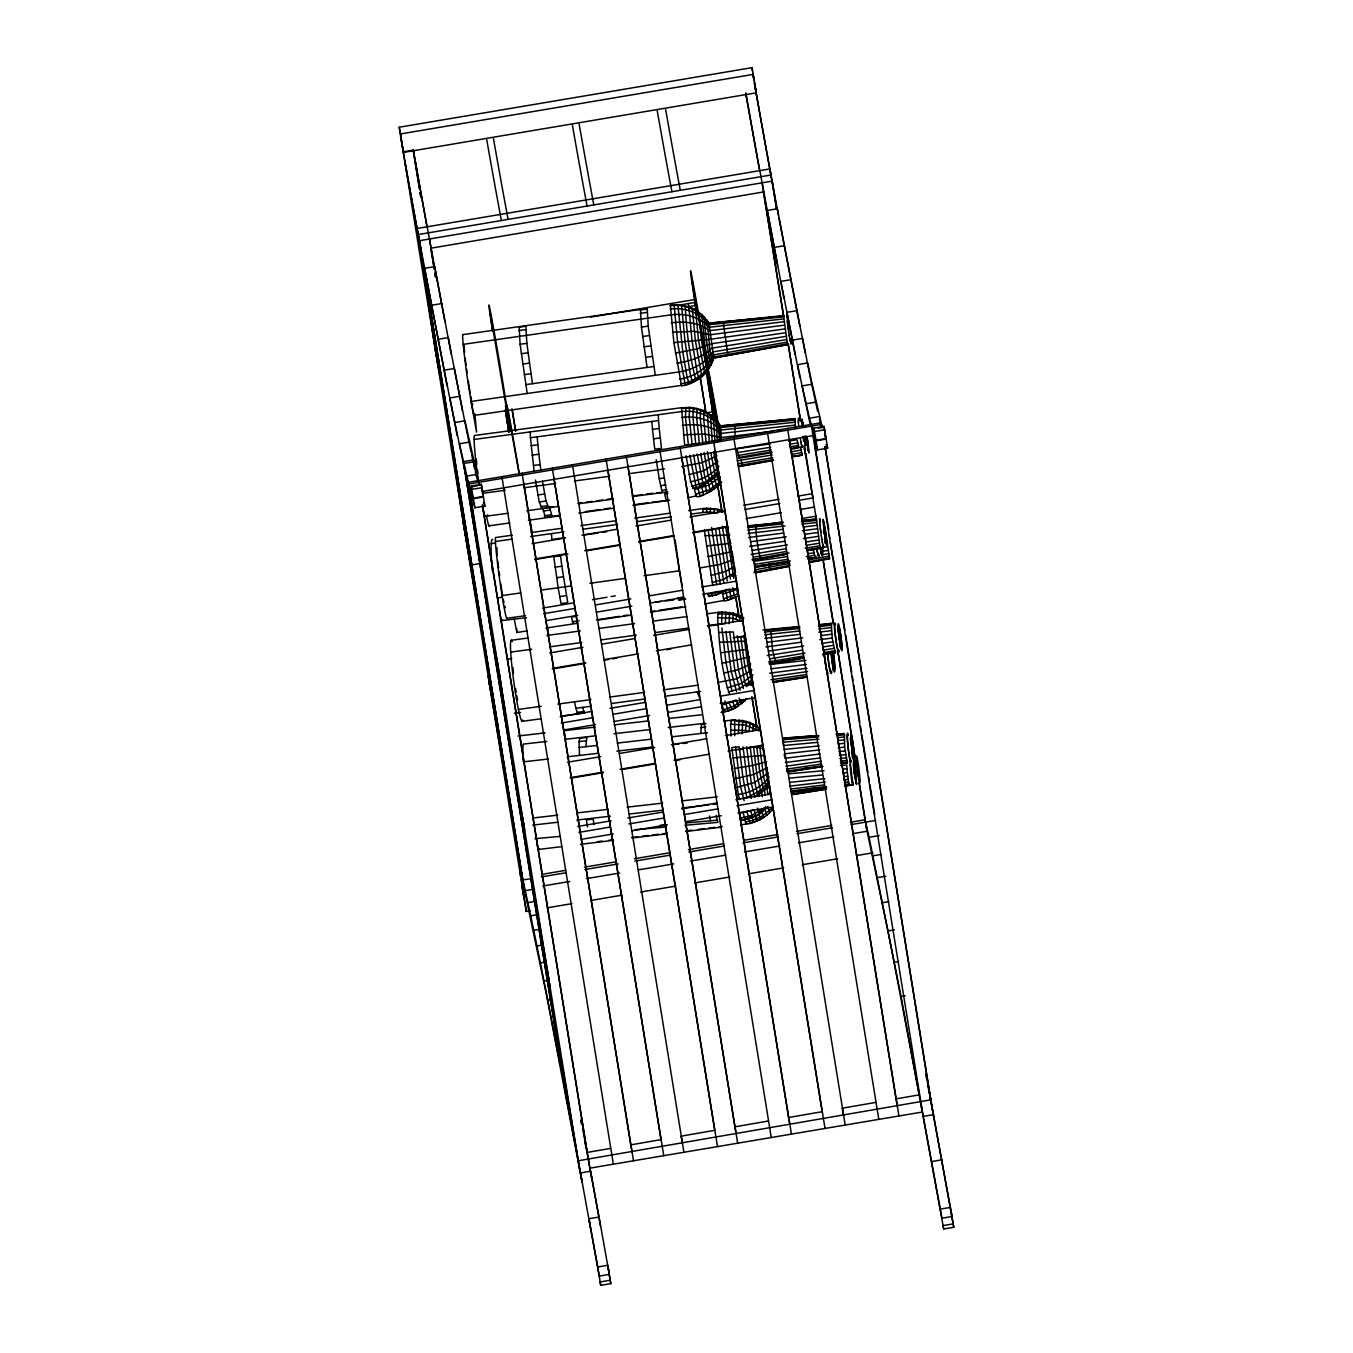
<?xml version="1.0" encoding="UTF-8"?>
<svg xmlns="http://www.w3.org/2000/svg" width="1353" height="1353" viewBox="0 0 1353 1353"><rect width="100%" height="100%" fill="white"/><g stroke="black" fill="none" stroke-linecap="round" stroke-linejoin="round"><path stroke-width="1.5" d="M691.18 514.106L702.748 512.499L703.154 508.542L706.892 508.204L718.054 509.337L725.107 511.823L713.995 509.202L702.748 509.168M702.748 512.499L706.486 512.144L706.892 508.204M718.781 511.316L718.054 509.337L717.682 513.007L710.257 512.111L710.646 508.221M713.995 512.398L714.384 508.593M807.842 550.485L820.222 548.269L816.519 519.772L812.358 520.212M819.63 521.023L820.036 520.415M820.222 548.269L820.375 546.832M823.74 546.358L823.588 547.796L822.81 544.346M826.615 542.857L826.514 543.974L825.99 542.046M855.299 767.083L853.658 755.667L853.811 765.477M853.591 760.606L853.844 757.883L854.978 764.276M696.998 408.488L689.59 407.338L681.591 408.251L684.652 445.188L699.349 443.446L696.643 417.62L696.998 408.488C706.909 411.075 716.008 417.637 720.878 426.719L724.92 426.33M795.513 428.546L795.057 418.686L720.489 425.806L721.42 440.571M798.355 420.732L798.879 420.106M802.464 446.067L802.228 447.522L801.382 444.072M717.614 617.695L718.426 612.3L722.147 611.979L733.292 613.163L743.643 617.475L743 621.754L732.548 618.186L717.614 617.695C719.441 643.013 720.98 669.346 729.284 693.362M736.15 619.082L736.878 614.279L737.757 615.53M739.651 620.266L740.328 615.716M822.928 654.886L835.275 652.738L832.196 638.024L831.351 623.378L818.853 624.579M835.275 652.738L835.579 650.776M815.064 788.156L792.283 791.674L793.179 794.532L793.551 792.858M579.541 755.414L579.067 741.613L580.065 737.605M585.883 746.687L586.83 736.827M700.702 733.512L701.649 723.652M730.603 724.21L731.584 720.202L742.78 720.54L749.985 722.536L759.743 727.999L759.016 730.924L745.503 725.09L730.603 724.21L730.958 736.032M755.887 729.03L756.665 725.868L757.443 727.542M766.948 784.351L766.711 786.82L763.684 790.067L759.76 772.073L756.834 747.482L750.171 746.873L754.737 782.457L757.883 794.837L754.686 796.782L751.389 783.861L746.636 746.755M765.324 809.162L755.667 816.13L753.976 809.669L739.499 813.322L741.326 820.256C749.917 818.785 763.007 815.758 765.578 806.523M816.874 742.425L783.488 745.52L783.302 739.736L783.725 738.061L817.077 735.525M841.194 763.769L847.401 762.821L844.644 747.11L844.543 734.222M809.398 558.772L815.588 557.808L816.113 556.32M527.23 630.887L516.846 632.477L516.694 628.587M573.029 623.378L571.44 617.019L576.496 616.258M724.143 600.411L704.744 603.928M729.25 588.91L731.296 599.159L734.899 597.18L727.694 600.258L724.024 601.003L721.944 590.551M788.461 566.518L755.955 572.742L755.887 571.067M825.245 529.446L829.626 558.654L809.043 562.594M829.626 558.654L811.157 561.969M754.027 572.742L755.312 569.748L754.788 566.704M722.147 611.979L721.572 623.75L707.382 625.526M725.901 612.013L725.326 623.632L721.572 623.75M733.292 613.163L732.683 622.177M750.052 683.113L746.568 686.563L744.556 681.692L737.284 635.775M775.81 662.581L772.614 650.522L770.736 629.754L777.637 629.162M712.727 359.509C709.513 373.529 695.594 383.931 681.574 385.926L673.879 342.613L670.378 305.169C682.588 303.376 696.812 307.977 704.186 317.498C705.319 333.413 707.399 349.412 711.018 364.955L713.927 356.279M752.758 682.47L751.219 685.43L750.425 681.827M527.213 393.503L520.11 344.288L519.129 326.631M532.456 383.711L526.858 343.324L525.877 325.684M647.072 367.441L641.457 327.054L640.476 309.414M655.309 375.322L648.205 326.107L647.224 308.45L463.047 334.597A40.894 1.674 81.9 0 0 467.292 377.335A40.894 1.674 81.9 0 0 474.599 414.745M545.377 517.303L542.553 507.527M552.125 516.356L549.301 506.58M674.115 304.814L677.599 342.106L685.261 385.233L699.163 378.485L697.252 372.904L691.992 340.398L688.863 306.996M677.87 304.831L682.791 351.983L687.104 377.419L689.218 383.575M681.591 305.203L684.956 341.176L690.622 376.168L692.685 382.189M685.278 305.913C686.242 330.166 689.996 358.883 696.017 380.481M692.33 308.399L695.29 340.077L701.801 376.709L709.395 367.796L705.048 346.436L701.717 314.522L702.19 315.942M695.645 310.141L698.419 339.806L704.795 373.631M704.828 318.395L704.389 317.143C710.511 329.929 707.467 347.45 712.574 361.539L713.792 357.987L708.955 323.063L783.776 316.145M681.929 385.317L474.243 415.354M711.018 364.955L711.204 362.621M727.931 355.196L723.094 321.608L723.398 322.504M787.564 344.626L713.792 357.987L787.564 344.626L783.505 315.367M696.609 495.841L688.542 497.549M790.896 342.783L790.186 340.685M708.093 481.922L710.376 491.579C735.389 472.045 703.12 499.612 696.271 496.45L694.461 489.583L708.701 485.186L720.354 476.763M713.86 489.008L711.34 480.281M716.786 486.708L714.232 477.457M791.945 457.01L802.261 455.149L802.363 453.712M815.91 516.085L816.569 520.245L805.221 452.798M721.284 510.96L722.333 512.313M760.589 558.704C758.052 550.434 755.397 532.101 756.141 525.996M756.834 747.482L759.896 747.955L763.633 777.146L766.221 787.294L768.927 783.861L763.684 790.067M769.147 777.028C762.01 786.972 750.289 793.01 738.264 794.414L731.804 747.499L739.279 746.89L742.898 777.383L746.822 797.627L739.482 799.149L738.264 794.414M762.399 744.353L767.827 782.88L760.082 790.795L746.822 797.627M541.843 508.153L539.272 501.946L535.433 480.078M548.591 507.24L546.003 501.033L542.485 481.178M685.853 407.287L685.464 417.079L688.373 444.714M689.59 407.338L689.218 416.978L692.093 444.258M686.106 455.758L690.554 481.634L693.125 487.841M696.812 487.165L692.601 488.484M697.15 453.982L703.408 485.406L716.041 476.324L703.408 485.406L696.288 487.807L689.81 455.217M707.247 483.122L704.845 477.338L700.702 453.272M710.393 481.144L708.093 475.596L704.118 452.528M713.335 478.861L711.154 473.618L707.399 451.733M770.111 443.835L736.945 448.841L739.262 458.075M721.673 481.803L719.221 484.645L716.735 473.618M718.494 473.533L715.636 476.831L710.782 452.9M740.615 824.806L750.103 823.47L760.606 819.512L758.61 813.136L767.878 807.318L769.569 812.73L772.529 809.466L771.396 808.401L762.957 815.656L752.792 820.408L745.469 821.981L744.674 818.836M718.95 466.413C711.881 474.903 701.412 480.146 690.554 481.634M746.755 698.503L741.444 703.797L739.178 698.08M713.64 451.902L717.462 472.468L705.928 481.753L691.721 486.37M747.025 823.453L746.399 824.095L745.469 821.981M761.181 818.903L764.344 816.958L753.722 822.489L751.625 815.758M757.815 820.544L757.223 821.17L755.177 814.591M767.32 814.726L763.802 817.533L761.891 811.428M769.569 812.73L766.796 815.284L764.986 809.483M844.83 786.228L853.32 784.655L845.067 785.992M767.895 806.489L764.851 809.652L764.191 807.944L751.456 815.588L740.497 818.091M741.326 820.256L756.226 815.555M745.638 819.14L745.046 819.749L743.22 812.832M749.274 818.277L746.907 812.071M752.826 817.077L750.492 811.005M759.473 813.711L757.308 808.079M762.5 811.58L761.299 810.278M845.118 785.061L849.481 784.3L845.337 784.841M852.745 782.846L850.056 761.874M768.335 772.867L754.737 782.457L736.911 787.395M735.322 719.965L730.924 720.845M739.076 720.067L738.349 733.664M742.78 720.54L742.07 733.833M746.433 721.352L745.554 730.535L749.139 731.33L749.985 722.536L750.847 724.413M754.686 796.782L761.468 792.046L758.492 794.245M847.401 762.821L841.431 763.532M753.063 674.859L741.292 683.502L727.018 687.899M768.978 783.302L770.094 792.537L767.827 794.685L766.525 783.742M732.734 701.7L735.22 707.991L744.962 700.736L744.218 701.277L743.237 699.636L734.087 706.063L723.5 709.818L722.045 705.15L736.049 700.008L738.434 706.046L728.337 710.934L721.031 712.49M764.225 789.56L760.91 792.587L756.699 773.375L753.587 747.127M743.879 635.42L747.989 665.575L751.473 680.576L739.127 688.931L728.303 691.958M718.629 482.936L709.699 489.6L695.527 494.319M718.02 461.745L703.543 470.827L689.151 474.615M735.626 572.133L723.128 579.608L712.27 582.466L704.372 530.004M751.964 670.124L736.455 678.834L717.817 682.487M682.825 597.248L677.768 597.84L678.986 599.92L684.956 598.635M708.871 596.436L716.177 594.863L727.085 589.35L719.695 593.561L718.528 591.565L707.653 594.356L708.871 596.436L709.784 595.743M713.471 595.134L712.557 595.827L711.357 593.764M720.574 592.885L716.177 594.863L714.993 592.817M787.125 556.641L753.976 561.343L755.752 567.127L789.12 561.715M723.077 591.921L723.923 591.278M736.1 707.348L731.855 709.632L729.284 703.12M828.087 673.693L826.209 668.974M767.489 767.625L753.469 774.559L735.491 778.55M769.417 787.277L761.621 791.505L762.297 796.782M717.005 455.876L702.122 462.608L681.844 466.565M750.78 663.985L738.4 669.667L723.906 673.033M710.714 491.004L707.044 493.304L704.676 483.325M722.553 594.068L736.725 589.536L737.588 593.967L723.483 598.838M707.873 556.59L732.142 551.618L733.377 559.567L720.388 564.387L699.772 567.972M703.898 484.797L699.907 486.776L699.044 484.695L693.514 454.625M732.751 708.955L728.337 710.934L724.937 700.854M749.596 656.831L722.299 663.258M766.677 761.671L752.217 765.595L734.104 768.487M731.432 598.601L727.694 600.258L725.631 589.857M754.331 821.863L750.103 823.47L748.378 818.227M756.006 572.488L788.511 566.298M680.847 383.795C695.527 381.817 708.921 371.314 713.471 357.074L787.311 343.848M789.932 563.355L755.312 569.748L755.718 571.812L790.304 565.266M808.84 561.766L829.44 557.859M808.485 559.939L829.101 556.134M679.781 379.06C693.801 377.081 707.551 368.473 713.014 355.01L786.922 342.14M738.62 466.447L773.527 460.138M794.143 456.418L802.38 454.929M738.484 466.7L773.392 460.375M738.163 465.804L773.104 459.546M791.674 456.215L802.261 455.149M752.606 560.125L787.395 553.918M807.995 550.248L820.375 548.05M752.437 560.396L787.226 554.172M752.099 559.482L788.985 552.971M807.555 549.69L819.935 547.491M760.792 565.639L764.783 564.928M772.918 563.491L768.792 564.218L769.925 570.07L769.857 568.446M822.472 554.696L828.662 553.597M739.042 458.346L772.039 452.629M790.609 449.399L799.048 447.742L797.052 439.759L788.765 441.01M737.723 463.791L772.698 457.703M791.285 454.456L801.602 452.663L801.991 454.371M769.147 663.596L804.003 657.575M822.556 654.362L834.919 652.231M771.819 663.274L800.502 658.302M823.148 654.378L835.511 652.247M769.553 664.188L804.392 658.116M610.626 1148.376L587.134 1152.435L482.277 504.72M523.594 482.767L630.769 1144.875L660.991 1139.632L553.834 477.66M627.758 465.178L734.865 1126.829L768.436 1121.011M681.523 456.096L788.579 1117.527L822.167 1111.692L715.111 450.431M875.881 1102.391L842.31 1108.208L843.545 1114.906M789.374 440.029L896.024 1098.89L919.533 1094.814M738.67 457.466L771.7 451.801M790.27 448.621L798.541 447.2M753.638 557.115L786.499 551.466M805.086 548.269L819.546 545.783M710.917 575.448L725.276 571.575L734.561 566.569L735.271 570.273M522.951 892.303L522.123 886.418L526.351 911.618L399.22 127.233L752.014 67.65L755.431 86.964L756.259 92.833L403.465 152.415L400.539 136.095M399.22 127.233L400.505 133.947L753.317 74.364M426.618 224.97L413.308 150.065L403.228 151.773L404.97 161.616A212.15 3.027 80.4 0 0 417.096 228.488L446.98 385.639M771.041 174.994L418.246 234.559L523.814 886.773M434.178 269.01L430.812 248.208L763.599 191.94M441.704 303.562L434.668 266.609L424.588 268.317L431.624 305.271L441.704 303.562L451.242 354.334M784.436 245.688L777.383 208.734L767.303 210.442L774.356 247.396L784.436 245.688L805.136 352.626M431.624 305.271L438.203 339.265L448.283 337.557L462.405 410.5M790.998 279.682L780.918 281.39L795.057 354.334M590.584 317.126L694.478 299.571L695.053 302.446L680.069 304.983M695.543 305.49L688.829 306.624L688.339 303.579M692.685 309.093L696.034 308.518L695.459 305.643M438.203 339.265L444.274 370.198L454.354 368.49L467.242 433.941M797.069 310.615L786.989 312.323L799.877 377.775M459.919 396.277L449.839 397.968L465.263 472.924L474.869 507.764L484.949 506.073L481.296 484.289L471.216 485.981L474.869 507.764M792.554 340.093L802.633 338.402L809.568 374.121M454.879 422.525L464.958 420.817L479.605 485.423M469.457 442.059L459.377 443.767L469.525 487.114L473.381 498.665L483.461 496.957L481.296 484.289M818.294 428.224L822.32 427.548L812.172 384.184L802.092 385.893L809.432 418.229L816.113 440.79L826.193 439.082L824.552 435.074M701.328 410.737L705.454 410.027L700.11 376.997M709.885 415.388L713.251 414.813M806.05 403.769L816.13 402.061M466.7 476.104L476.78 474.413M809.432 418.229L819.512 416.538M468.73 484.019L821.525 424.436M817.584 449.889L813.931 428.106L824.011 426.415L827.664 448.198L817.584 449.889L812.561 433.975M469.525 487.114L477.575 485.761M481.972 487.689L471.893 489.38L471.216 485.981M824.687 429.814L814.607 431.506L813.931 428.106M482.294 491.46L812.984 435.615M473.178 498.141L483.258 496.433M815.893 440.266L825.973 438.558L824.011 426.415M743.676 505.261L779.007 499.291M797.729 496.145L812.274 493.676L813.119 497.921L798.574 500.39M532.05 543.618L565.3 538.004M581.925 535.196L617.256 529.226M635.961 526.063L671.291 520.093M689.996 516.947L725.326 510.977M744.522 509.506L779.852 503.536M471.876 564.911L480.18 563.508M746.061 518.605L781.357 512.652M800.063 509.489L814.591 507.037M534.706 559.043L565.875 553.783M584.581 550.62L619.911 544.667M638.616 541.504L673.946 535.534M692.651 532.372L727.982 526.402M534.689 559.601L567.956 553.986M586.661 550.823L619.911 545.208M638.616 542.046L673.946 536.092M692.651 532.93L727.982 526.96M759.946 525.624L764.107 524.93M768.25 524.22L782.812 521.768M801.517 518.605L816.079 516.153M821.931 551.432L828.121 550.383M542.553 608.123L573.723 602.863M592.428 599.7L606.973 597.248M611.133 596.538L615.294 595.844M731.685 576.192L735.829 575.482M543.551 613.704L574.721 608.444M595.506 604.943L630.836 598.973M649.541 595.81L682.808 590.196M701.514 587.033L736.844 581.08M546.646 620.57L577.816 615.294M596.521 612.148L631.851 606.178M650.556 603.015L683.806 597.4M702.511 594.238L737.842 588.284M549.741 652.941L582.991 647.326M601.696 644.163L634.963 638.548M653.668 635.386L688.998 629.416M707.704 626.27L743.034 620.3M552.396 668.382L585.646 662.767M604.351 659.604L637.618 653.989M656.323 650.827L691.654 644.857M733.208 637.838L745.689 635.741M552.396 668.991L585.646 663.376M604.351 660.213L608.512 659.52M612.672 658.81L616.816 658.116M666.708 649.694L670.851 648.983M739.448 637.398L743.592 636.705M768.589 661.871L803.496 655.985M824.146 652.501L834.463 650.759M560.125 716.769L591.295 711.509M610 708.346L645.33 702.376M745.097 685.531L753.418 684.128M561.241 723.043L592.428 717.766M613.213 714.266L646.463 708.651M667.249 705.133L700.499 699.518M721.284 696.017L754.534 690.402M564.336 729.893L595.506 724.633M614.211 721.47L649.541 715.5M668.247 712.338L701.514 706.723M720.219 703.577L755.549 697.607M567.448 762.263L600.698 756.648M619.403 753.486L654.734 747.516M671.359 744.708L706.689 738.755M725.394 735.592L760.724 729.622M570.103 777.704L603.353 772.089M619.978 769.282L655.309 763.312M674.014 760.149L709.344 754.179M728.049 751.033L763.38 745.063M572.167 777.924L603.337 772.664M622.042 769.502L655.309 763.887M676.077 760.386L680.238 759.676M738.434 749.85L742.594 749.156M746.755 748.446L750.898 747.752M755.059 747.042L763.38 745.638M577.883 826.429L611.133 820.814M627.758 818.007L663.088 812.037M681.794 808.891L717.141 802.921M735.846 799.758L739.99 799.065M744.15 798.355L771.176 793.788M578.949 832.366L610.118 827.089M628.824 823.943L664.154 817.973M684.939 814.455L718.189 808.84M736.895 805.695L772.225 799.724M582.027 839.215L613.213 833.955M631.919 830.793L667.249 824.823M685.954 821.66L721.284 815.707M737.909 812.899L773.239 806.929M542.824 874.207L565.689 870.334M584.395 867.188L615.581 861.912M634.303 858.766L669.634 852.796M688.356 849.633L723.686 843.663M744.488 840.162L777.755 834.53M796.46 831.385L831.807 825.415M850.513 822.252L865.074 819.8L869.083 837.287L901.081 996.501L943.701 1228.998L953.78 1227.289L926.044 1073.893M520.212 869.725L522.884 880.008L530.951 878.655M541.285 876.913L566.231 872.702M584.936 869.539L618.203 863.924M634.845 861.117L670.175 855.147M688.897 851.984L724.227 846.014M742.949 842.851L778.296 836.881M797.002 833.719L832.349 827.765M851.054 824.603L875.695 820.442M542.756 886.012L569.782 881.463M586.424 878.638L619.674 873.023M638.396 869.861L673.726 863.907M690.368 861.1L725.715 855.13M744.421 851.967L779.768 845.997M798.473 842.834L833.82 836.864M852.525 833.702L867.087 831.249L889.09 936.428L919.347 1095.186M522.884 880.008L525.285 890.663L533.353 889.31M869.083 837.287L879.162 835.579M525.285 890.663L527.89 902.603L535.957 901.25M526.351 911.33L530.511 910.637M547.102 907.829L572.015 903.635M590.686 900.472L621.822 895.212M640.493 892.067L675.773 886.097M694.444 882.951L729.724 876.998M748.412 873.835L783.691 867.882M802.363 864.719L837.642 858.766M856.331 855.62L872.922 852.813M873.108 855.789L881.175 854.436M527.89 902.603L530.714 915.812L538.765 914.459M530.714 915.812L533.725 930.272L539.779 929.257M877.674 877.607L885.741 876.237M533.725 930.272L536.955 945.984L540.997 945.307M882.765 902.654L888.82 901.639M536.955 945.984L540.388 962.913L544.413 962.237M540.388 962.913L544.007 981.06L548.033 980.384M888.38 930.881L894.434 929.866M544.007 981.06L547.813 1000.391L551.855 999.715M894.485 962.203L898.527 961.509M901.081 996.501L905.106 995.825M930.864 1099.837L578.272 1160.756L541.488 943.667M482.7 506.377L589.823 1168.163L922.475 1111.997L941.959 1218.207L952.038 1216.499L927.549 1083.313M923.524 1116.326L933.604 1114.618M590.432 1227.814L588.961 1218.715L599.041 1217.007L609.307 1274.374L599.227 1276.082L578.272 1160.756M931.811 1161.5L941.891 1159.809M588.961 1218.715L597.755 1266.966L607.835 1265.258L610.812 1283.642L600.732 1285.35L600.055 1281.951L610.135 1280.259L610.812 1283.642M940.487 1209.092L950.567 1207.383M953.78 1227.289L953.104 1223.89L943.024 1225.598L943.701 1228.998M786.431 339.586L712.439 351.983C705.505 363.957 691.637 370.012 678.445 372.024L471.115 401.452L476.56 432.097L474.852 413.764M738.18 455.487L771.244 449.974M789.848 446.879L798.118 445.492M737.148 460.815L772.174 454.963M790.795 451.834L801.128 450.109L801.602 452.663M751.05 554.459L785.958 548.709M806.642 545.293L819.055 543.229M676.957 363.196C689.421 361.116 702.782 357.598 711.796 348.161L785.89 336.39M721.961 711.813L725.648 711.204L724.718 711.881L723.5 709.818M769.958 658.81L804.984 653.11M823.588 650.1L833.922 648.408M793.179 794.532L826.243 789.222M737.588 452.545L770.703 447.251M789.323 444.274L797.61 442.955M821.339 547.745L827.546 546.764M793.45 794.262L826.48 788.968M794.38 447.894L798.524 447.234M792.79 793.653L825.871 788.393M844.492 785.433L853.1 784.892M752.42 550.383L787.446 544.904M806.084 541.978L818.514 540.033M755.752 567.127L788.765 561.985M807.673 558.84L815.91 557.554M767.269 655.562L802.278 650.15M822.979 646.971L833.33 645.364M772.428 682.301L805.407 677.193M774.102 682.267L807.115 677.143M755.245 566.247L790.355 560.852M808.942 558.011L815.588 557.808M773.595 681.405L806.642 676.348M787.717 771.768L822.844 766.373M822.59 766.627L787.429 772.039L786.516 769.164L821.745 763.988M675.401 353.167L696.575 348.989L711.12 343.814L785.332 332.753M572.353 621.788L579.101 620.773M596.419 619.809L619.336 616.342M623.496 615.7L627.657 615.074M650.556 611.59L654.717 610.964M658.894 610.321L681.794 606.854M545.919 628.063L577.951 623.192M598.381 620.08L631.682 615.023M650.421 612.182L685.819 606.804M787.023 771.142L822.201 765.815M840.839 762.991L847.046 762.043M754.636 564.286L787.734 559.364M806.354 556.59L814.624 555.356L815.149 557.047M770.939 679.764L806.1 674.572M749.748 546.409L784.757 541.285M803.428 538.545L817.956 536.414M840.382 761.249L846.606 760.335M768.589 651.114L803.716 646.024M822.387 643.335L832.755 641.829M807.842 553.698L814.066 552.819L814.624 555.356M518.774 327.257L525.522 326.293M640.138 310.023L646.869 309.076M518.842 330.572L525.573 329.625M640.189 313.355L646.92 312.391M463.2 344.338L670.53 314.911C684.246 313.017 699.67 316.484 709.023 327.274L783.573 318.902M520.11 344.288L526.858 343.324M641.457 327.054L648.205 326.107M521.26 353.725L527.991 352.778M642.607 336.508L649.355 335.544M522.63 364.075L529.378 363.128M643.977 346.858L650.725 345.894M524.152 374.629L530.9 373.682M645.499 357.412L652.247 356.448M525.708 384.658L653.803 366.477M543.229 511.045L549.961 510.081M667.942 493.338L664.577 493.828L666.369 500.695L652.146 502.149M544.295 515.781L551.026 514.833M547.069 517.066L560.446 515.172M585.46 511.62L600.039 509.54M604.216 508.965L610.457 508.068M633.39 504.821L647.969 502.741M488.923 525.877L509.709 522.934M528.397 520.279L560.108 515.781M578.847 513.125L614.279 508.085M633.035 505.43L669.752 500.221M772.36 676.568L807.572 671.595M784.774 328.931L710.46 339.248L673.879 342.613M512.398 535.179L495.807 537.496A40.894 1.86 82.1 0 0 499.747 580.285A40.894 1.86 82.1 0 0 507.189 617.661M531.053 532.575L562.155 528.228M580.826 525.624L616.072 520.702M634.726 518.098L669.989 513.176M688.643 510.571L703.154 508.542M495.401 541.454L512.026 539.137M530.714 536.515L563.897 531.881M582.483 529.294L617.611 524.389M636.214 521.784L671.342 516.88M564.894 537.615L551.889 539.441L551.5 533.623M583.65 535.01L598.229 532.964M602.406 532.389L606.567 531.797M555.119 567.144L561.85 566.214L560.514 555.846L553.766 556.793L558.163 587.743L561.005 603.59L567.753 602.643L561.85 566.214M556.607 577.697L563.355 576.767M502.064 595.574L520.77 592.952M541.538 590.06L571.169 585.917M589.925 583.312L625.34 578.357M644.096 575.735L679.527 570.797L682.369 586.644M559.668 596.572L566.417 595.624M506.783 618.287L525.488 615.683M785.941 766.221L821.22 761.282M839.892 758.661L846.115 757.781M706.367 546.02L730.958 543.263M751.118 541.64L786.245 536.837M804.95 534.283L817.398 532.592M682.115 407.608L474.717 435.463A40.894 2.317 82.4 0 0 478.455 481.871M474.074 439.454L681.455 411.6C695.949 409.587 711.661 415.405 720.219 427.531L794.82 420.14M534.097 470.793L530.444 437.746L658.573 420.546L658.302 414.711M531.103 445.678L537.851 444.765L537.192 436.85M659.232 428.461L661.499 448.3L654.751 449.213L652.484 429.375L659.232 428.461L658.573 420.546M532.101 455.132L538.849 454.236L537.851 444.765M653.482 438.846L660.23 437.932M533.37 465.5L540.118 464.603L538.849 454.236M482.328 493.355L505.176 490.293M523.882 487.773L555.609 483.511M574.365 480.991L609.797 476.239M628.553 473.719L664.475 468.899M537.868 494.927L544.616 494.031M656.205 459.766L659.249 478.641L664.306 477.947M539.272 501.946L546.003 501.033M659.249 478.641L660.653 485.642L665.71 484.966M540.439 506.682L547.187 505.768M660.653 485.642L661.82 490.378L666.877 489.701M545.225 507.696L552.751 506.682M577.765 503.333L581.942 502.775M586.103 502.2L592.36 501.371M596.538 500.813L602.778 499.967M606.956 499.409L613.213 498.564M631.969 496.044L642.387 494.657M646.548 494.099L652.806 493.253M656.983 492.695L662.699 492.492L661.82 490.378M485.22 516.322L508.068 513.261M526.774 510.741L558.485 506.479M579.338 503.688L612.689 499.206M633.525 496.416L667.756 491.815M511.299 640.273L528.025 638.007M546.866 635.47L580.336 630.955M599.159 628.401L634.726 623.598M653.567 621.061L687.036 616.545M707.957 613.721L718.426 612.3L719.407 613.704M510.707 652.095L531.628 649.271M550.468 646.717L581.841 642.489M600.681 639.935L636.248 635.132M655.072 632.595L688.542 628.08M720.777 652.755L745.503 649.525M765.933 646.937L801.061 642.218M819.749 639.698L832.196 638.024M518.402 709.412L541.234 706.317M557.825 704.084L590.94 699.602M609.526 697.099L644.603 692.364M663.19 689.861L698.266 685.125M574.433 701.835L575.938 708.295L590.99 706.266M611.81 703.459L645.127 698.96M665.947 696.135L700.533 691.468M575.938 708.295L577.224 712.371L583.955 711.458L584.936 712.862L561.596 716.008M522.157 721.335L540.845 718.815M807.267 550.451L813.491 549.622L814.066 552.819M769.637 673.202L806.98 668.247M785.349 762.517L820.662 757.866M839.367 755.397L845.591 754.585M784.283 325.194L709.868 334.783L694.123 331.316L672.492 332.263M791.37 791.708L826.649 787.209M791.133 791.962L826.429 787.446M748.53 537.496L783.641 533.048M802.363 530.68L816.924 528.837M790.778 791.065L826.108 786.617M844.813 784.266L849.261 784.537M705.031 535.67L729.893 535.061M767.405 642.235L802.617 637.855M821.339 635.521L831.723 634.236M719.475 642.269L744.471 641.221M771.092 668.788L806.405 664.441M784.774 758.289L820.138 753.976M838.86 751.71L845.101 750.949M597.265 841.718L602.322 841.109M608.596 840.348L612.757 839.824M631.547 837.541L637.804 836.78M641.982 836.272L648.239 835.511M652.4 835.004L658.657 834.226M662.835 833.719L667.012 833.211M685.785 830.928L692.043 830.167M698.317 829.406L704.575 828.628M708.735 828.121L715.01 827.359M718.781 826.903L722.147 826.497M538.798 849.43L561.681 846.64M580.403 844.357L613.586 840.298M632.206 838.031L667.367 833.736M685.988 831.469L721.149 827.173M772.631 431.319L721.048 437.577L705.099 434.025L683.383 434.82M776.791 430.812L780.952 430.305M790.372 789.07L823.639 785.044M844.441 782.524L848.602 782.017L848.957 783.742M783.861 321.76L709.378 330.69C698.875 322.166 684.28 321.202 671.359 322.809M491.257 543.635L495.418 543.145M748.074 533.454L783.218 529.327M804.037 526.875L816.519 525.404M497.887 597.772L502.048 597.299M654.903 602.153L661.16 601.409M665.321 600.935L673.659 599.954M501.591 620.604L526.52 617.695M678.986 599.92L685.734 599.125M507.612 659.046L511.772 658.573M764.969 638.345L800.147 634.286M818.886 632.122L831.368 630.684M514.225 713.2L520.499 712.473M517.945 736.032L545.158 732.869M563.998 730.688L595.405 727.051M614.245 724.87L647.749 720.98M668.686 718.561L702.19 714.688M546.764 741.427L523.865 744.049A40.894 2.841 83.5 0 0 523.34 761.857L548.32 758.999M565.503 739.279L595.168 735.863M613.958 733.715L649.457 729.639M668.247 727.474L705.014 723.263M723.855 721.098L731.584 720.202M579.405 738.248L586.153 737.47M700.972 724.295L706.046 723.703M579.067 741.613L585.832 740.835M700.651 727.66L705.708 727.068M579.118 747.465L596.318 745.486M617.188 743.101L650.59 739.262M671.477 736.861L707.45 732.734M567.042 756.834L598.161 753.266M616.799 751.135L651.977 747.093M672.678 744.708L678.885 743.998M683.028 743.524L687.172 743.051M789.898 786.11L825.296 782.068M844.035 779.937L848.196 779.446L848.602 782.017M532.642 818.024L557.825 815.132M576.716 812.967L608.19 809.348M627.065 807.183L662.733 803.09M681.624 800.925L717.293 796.832M532.727 825.11L557.91 822.218M576.801 820.053L610.372 816.197M629.246 814.032L662.818 810.176M681.709 808.012L708.972 804.883M713.166 804.392L717.378 803.919M795.158 425.113L720.625 433.484C710.037 424.943 695.408 423.827 682.386 425.366M770.567 664.408L805.931 660.416M819.647 749.9L784.25 753.858L784.588 756.817M838.386 747.803L844.644 747.11M747.735 530.088L784.994 525.979M801.652 524.152L816.248 522.546M718.477 632.511L733.343 631.969L738.4 669.667L743.406 688.576M732.836 757.9L763.413 755.464M783.404 316.805L708.82 324.771C700.262 312.678 684.517 306.979 670.073 309.11M764.699 634.777L799.894 631.005M818.633 628.993L831.131 627.657M670.023 305.778C685.21 303.495 701.209 310.902 709.26 323.993L713.302 323.57M733.816 321.405L740.057 320.746M746.298 320.086L752.556 319.426M760.876 318.564L765.037 318.124M773.375 317.245L779.616 316.585M789.425 782.406L824.856 778.651M843.612 776.673L847.79 776.233L848.196 779.446M708.803 323.333L783.387 315.604M794.921 422.254L720.337 430.051C710.934 419.244 695.527 415.642 681.726 417.434M747.566 527.602L782.744 523.932M801.5 521.97L816.096 520.448M748.074 526.824L752.116 526.402M760.318 525.573L764.479 525.133M772.8 524.288L779.04 523.645M783.81 749.494L819.241 745.892M838.014 743.981L844.255 743.338M747.735 525.911L782.913 522.376M801.652 520.482L816.248 519.011M747.566 526.182L782.744 522.613M801.5 520.719L816.096 519.231M764.597 632.054L799.809 628.485M818.548 626.591L831.046 625.323M747.499 424.132L753.739 423.523M759.98 422.914L766.238 422.305M774.559 421.493L780.799 420.884M789.137 420.056L795.378 419.447M764.682 630.329L799.894 626.913M818.633 625.086L831.131 623.868M783.877 628.553L794.279 627.538M825.465 624.494L831.351 623.378M794.871 418.923L720.27 426.077C712.236 413.308 696.507 406.137 681.591 408.251M762.923 629.957L798.05 626.574M788.968 778.195L822.353 774.981M843.207 772.986L847.384 772.58L847.79 776.233M837.727 740.48L843.984 739.905M708.025 414.458L707.331 412.783L709.327 442.549L702.833 443.107L700.228 418.348L700.566 409.587L701.361 411.464M660.196 825.245L666.488 824.687M685.328 823.013L717.242 820.172L718.071 822.336L684.838 825.296M535.044 838.64L560.091 836.408M635.014 829.727L666.15 826.954M717.817 613.67L732.717 614.431L743.152 618.558M783.319 742.188L818.802 739.161M837.575 737.571L843.849 737.03M788.562 773.764L824.062 770.703M842.851 769.096L847.029 768.741L846.741 764.969L840.467 765.443M783.302 739.736L818.785 736.911M837.558 735.406L843.832 734.916M730.637 730.079L745.554 730.535M794.549 738.129L800.79 737.639M813.288 736.675L817.449 736.336M783.438 738.332L818.903 735.609M837.676 734.172L843.934 733.698M804.95 768.149L809.128 767.827M813.305 767.506L821.66 766.88M835.85 734.087L844.187 733.461M706.486 512.144L710.257 512.111M759.896 747.955L762.737 748.547M759.253 728.472L749.393 723.111L734.662 720.608L734.696 735.711M720.878 426.719L710.443 414.847L712.287 442.346M520.279 869.878L520.448 875.881M730.569 613.772L729.622 612.419L729.064 623.767M751.473 680.576L752.251 681.675L749.528 684.263L744.979 667.063L740.801 636.925M740.074 690.284L734.899 670.75L729.673 631.817M736.573 691.654L731.296 671.68L725.952 631.868M699.433 697.404L697.167 691.924M577.224 712.371L578.205 713.758M783.725 738.061L784.131 738.941M754.23 725.817L753.401 724.041L752.589 730.721M767.827 782.88L768.47 784.283M751.304 798.405L747.888 785.078L743 746.755M744.15 800.655L740.615 786.837L735.542 747.144M826.108 444.528L827.664 448.198M483.376 502.403L484.949 506.073M735 425.349L734.645 424.453L735.169 435.869M718.849 423.81L718.392 422.711L719.475 440.266M716.515 421.104L715.991 419.853L717.496 442.093M713.927 418.618L713.335 417.214L715.027 442.194M704.761 412.817L704.017 411.024L703.695 419.329L706.165 442.803M694.174 409.756L693.328 407.727L692.956 417.164L695.763 443.835M717.462 472.468L718.122 474.007M787.294 316.771L787.378 321.946M805.356 426.821L805.001 427.413M709.26 323.993L706.807 319.984L707.196 321.084M699.332 313.761L698.791 312.188L701.344 339.586L706.976 371.28L707.196 368.388M732.007 691.282L726.003 662.699L721.893 627.927M582.669 707.382L583.955 711.458M756.259 92.833L755.837 90.905M787.497 428.427L898.95 1115.954M767.337 431.827L878.79 1119.371M733.732 437.509L845.185 1125.036M713.572 440.909L825.026 1128.436M679.984 446.591L791.42 1134.118M659.807 449.991L771.261 1137.518M626.219 455.657L737.673 1143.2M606.059 459.073L717.513 1146.6M572.454 464.739L683.908 1152.282M552.295 468.155L663.748 1155.682M522.055 473.262L633.508 1160.789M501.895 476.662L613.349 1164.189M852.322 782.406L852.762 784.131M828.814 529.716L822.658 492.813M755.718 571.812L755.955 572.742M737.588 593.967L738.095 595.98L734.764 597.738L732.768 587.709M516.846 632.477L514.157 618.507M802.803 423.049L802.228 421.138L802.312 426.094M799.166 420.715L798.422 418.229L798.456 422.677M819.444 419.227L821.288 427.074M810.295 424.859L797.593 364.65L807.673 362.942L812.172 384.184M477.677 481.127L475.41 471.554L476.087 475.715M823.96 523.34L823.436 521.429L823.436 524.152M820.29 521.023L819.614 518.537L819.766 522.951M733.749 578.357L725.749 526.774M730.417 579.169L722.333 526.182M727.204 581.046L718.967 527.535M723.838 582.653L715.534 529.209M720.32 583.955L711.627 527.45M716.701 584.953L708.093 529.564M712.27 582.466L712.997 585.629M866.005 826.565L866.546 828.915M778.415 215.415L769.908 168.922L417.096 228.488L523.29 884.439L546.375 994.303L582.01 1182.032L580.538 1172.916L590.618 1171.208L599.041 1217.007M787.531 317.38L786.888 314.894L786.939 317.38M808.029 448.908L808.536 450.837L808.485 448.114M804.866 451.209L805.627 454.676L805.745 453.238M698.165 488.907L699.958 495.756L703.56 494.691L701.142 484.492M817.635 411.464L809.957 376.066M471.554 454.202L474.937 469.423L473.398 459.935L463.318 461.644L566.383 1098.348M467.681 435.97L471.132 452.173M716.244 815.385L717.242 820.172M709.462 815.994L710.46 820.781M457.162 435.649L444.274 370.198M712.185 408.894L712.76 411.769L706.029 412.919L700.347 377.808M713.166 414.965L713.741 417.857M444.477 396.683L436.359 356.008L419.718 243.675M498.411 667.418L490.023 625.458L469.829 491.849M437.019 360.473L444.63 398.543L462.405 516.931L470.54 557.622M490.716 630.058L498.564 669.346L515.121 780.782M523.797 824.231L515.459 782.474L499.392 673.506M471.52 563.711L463.386 523.019L496.585 718.578M516.44 788.545L524.778 830.302M488.145 676.297L495.756 714.384L463.064 521.412M540.507 937.595L548.354 976.883M489.448 683.975L497.583 724.65M541.775 945.138L550.164 987.115M800.925 441.738L801.483 445.036M799.792 326.073L778.871 217.85M855.722 760.217L856.923 767.455M547.813 1000.391L560.379 1065.335M774.356 247.396L783.877 298.167M832.805 557.351L830.336 542.435M850.225 738.163L851.392 745.385M777.569 265.594L759.828 170.613A212.15 3.027 80.4 0 1 747.685 103.741L746.298 95.86M824.349 525.302L823.148 519.231L823.96 528.989M825.618 540.101L826.801 546.155L826.294 539.035M822.353 541.995L822.912 545.31M707.061 371.957L709.75 384.438L708.701 376.134M505.464 405.985L508.136 418.483L490.107 312.374L492.712 330.961M509.76 430.457L507.815 421.73L508.982 430.998M444.934 321.76L427.176 226.797A212.15 3.027 80.4 0 1 415.05 159.925M771.379 178.021L755.498 89.619M789.729 338.351L790.947 344.152L790.879 341.666M926.027 1075.195L926.788 1079.254M807.656 446.947L808.84 453.018L808.265 445.915M804.426 448.875L804.984 452.173M741.156 460.155L742.476 465.973L742.594 464.333M680.322 190.299L679.172 184.228A212.15 3.027 80.4 0 1 667.046 117.373L665.659 109.475M671.917 191.72L670.784 185.649A212.15 3.027 80.4 0 1 658.657 118.776L657.254 110.895M593.798 204.912L592.665 198.84A212.15 3.027 80.4 0 1 580.538 131.968L579.135 124.087M587.084 206.045L585.934 199.973A212.15 3.027 80.4 0 1 573.807 133.118L572.42 125.22M508.119 219.389L506.986 213.317A212.15 3.027 80.4 0 1 494.843 146.445L493.456 138.564M501.405 220.522L500.255 214.45A212.15 3.027 80.4 0 1 488.129 147.578L486.742 139.697M404.716 160.889L420.868 249.815M581.029 1119.709L581.807 1123.853M580.944 1120.504L581.722 1124.664M564.911 1089.233L577.054 1154.143M921.545 1107.025L922.154 1110.339M682.369 1142.778L681.134 1136.148L714.722 1130.33L607.937 470.675M630.769 1144.875L632.003 1151.504M582.585 1128.013L600.512 1226.122M585.206 1143.234L585.95 1147.293M589.823 1168.163L591.718 1178.294M759.287 169.057L745.74 93.188M896.024 1098.89L897.276 1105.604M788.579 1117.527L789.831 1124.191M734.865 1126.829L736.1 1133.493M755.448 88.808L754.433 83.023M715.771 420.766L709.412 387.702L713.877 417.942M400.505 133.947L403.465 152.415M803.107 423.574L803.614 426.516M803.614 427.48L801.957 418.956L802.041 424.859M803.783 437.374L805.17 443.699L805.086 438.761M803.783 438.338L805.441 445.898L804.815 436.106M800.418 438.795L800.976 442.499M718.037 428.055L718.646 431.539M824.214 523.865L825.195 530.562M825.736 541.538L824.755 534.824M789.239 335.409L789.814 339.113M807.792 448.384L806.811 441.687M821.863 539.052L822.421 542.773M803.936 445.932L804.494 449.636M800.587 446.913L801.128 450.109M733.377 559.567L733.969 563.068M516.102 786.871L549.183 981.043M489.126 682.369L522.343 877.657M720.878 440.249L709.429 377.369L710.646 388.345A61.342 0.879 80.4 0 1 706.554 369.978M519.281 474.294L507.832 411.413L509.032 422.39A61.342 0.879 80.4 0 1 506.326 411.532M753.875 79.759L752.843 73.519M755.194 87.776L754.281 82.279M753.976 80.47L753.131 75.227M713.302 404.75L716.092 421.037M696.795 312.374L691.704 278.329L709.446 379.922L708.566 373.682A61.342 0.879 80.4 0 1 720.878 439.573M950.888 1210.225L953.104 1223.89M825.076 446.405L932.555 1110.289M821.711 426.567L821.102 422.762L468.29 482.328L579.744 1169.871M824.992 446.862L931.321 1103.659M776.707 209.005L772.191 181.116L419.396 240.699L524.355 889.124M813.187 434.381L813.863 438.558M814.54 442.735L821.981 488.636M833.127 557.504L836.847 580.454M837.524 584.631L838.183 588.809M838.86 592.986L844.948 630.549M845.625 634.709L851.697 672.272M852.373 676.449L853.05 680.627M853.726 684.804L859.815 722.367M860.491 726.527L861.168 730.705M861.844 734.882L867.916 772.445M868.592 776.622L869.269 780.782M869.945 784.96L874.681 814.185M776.571 209.157L769.908 168.922A212.15 3.027 80.4 0 1 757.765 102.05L754.974 86.118L756.445 95.217M811.445 426.144L922.475 1111.997M762.111 182.824L783.81 316.822M823.148 559.854L833.6 624.393M837.981 651.453L855.164 757.612M859.206 782.592L867.087 831.249M763.447 192.041L783.658 316.873M805.881 454.168L812.274 493.71M822.979 559.77L833.414 624.257M837.795 651.3L851.257 734.51M854.284 753.232L854.961 757.392M859.003 782.355L865.074 819.8M745.774 93.289L746.366 96.926M694.478 299.571L696.71 312.661M705.826 369.657L713.826 419.109M717.716 485.067L722.062 511.908M735.744 596.453L739.093 617.103M752.099 697.522L756.784 726.426M717.479 484.256L721.826 511.096M735.846 597.705L738.518 614.228M751.862 696.71L756.547 725.614M512.195 409.587L515.527 430.237M529.886 518.909L532.236 533.353M547.255 626.168L548.591 634.422M563.947 729.301L565.622 739.617M511.958 408.775L515.628 431.489M505.464 410.72L508.813 431.37M505.227 409.908L508.914 432.622M608.173 1268.099L610.135 1280.259M478.81 482.311L479.199 484.78M475.106 469.592L473.838 461.796L463.758 463.487L567.364 1103.507M597.755 1266.966L600.732 1285.35M429.476 238.991L430.66 246.28M430.947 248.106L434.313 268.926M434.989 273.086L435.666 277.247M434.854 273.171L435.514 277.331M572.505 1129.721L573.993 1138.82M413.308 150.065L419.515 188.371M420.191 192.532L420.868 196.709M413.308 151.046L419.379 188.557M420.056 192.718L420.732 196.878M523.07 893.031L523.425 895.28M713.91 407.76L709.767 382.104M509.591 425.535L510.504 431.218M854.927 776.639L855.756 780.546L855.57 770.043M770.094 792.537L770.534 795.344M594.001 824.484L593.172 819.191L586.39 819.783L587.506 826.869M824.721 526.807L825.736 533.674M825.229 538.595L824.214 531.729M807.301 445.441L805.999 435.852M821.339 535.72L821.88 539.576M788.714 332.06L789.273 335.916M679.527 570.797L675.13 539.847M710.477 385.706L712.05 396.04M508.17 416.149L510.436 430.085M752.454 70.999L752.014 67.65M418.567 237.604L436.038 354.385M825.651 665.777L824.281 654.531M807.166 437.019L808.13 443.987M787.649 324.703L788.698 332.28M829.304 535.281L829.778 538.697M823.503 530.799L823.926 533.742M821.322 535.94L820.29 528.363M708.38 373.952L708.515 374.916M540.118 464.603L540.828 469.88M807.555 440.385L808.519 447.15M805.881 440.621L806.253 443.513M788.207 328.542L787.243 321.287M825.618 533.505L826.193 537.124M824.332 531.881L823.402 525.116M820.848 532.203L819.901 524.947M764.462 790.186L765.088 795.057M758.543 792.723L759.033 796.494M825.99 536.397L826.801 542.908M522.123 886.672L521.683 882.579A212.15 3.027 80.4 0 1 523.29 884.439M857.278 770.398L857.836 775.946M854.301 771.345L855.942 782.761L855.384 766.677M853.286 764.411L854.098 773.104M854.572 775.117L853.878 768.216M805.136 447.623L805.424 450.261M803.124 436.342L803.581 441.196M851.747 748.344L852.373 757.748M824.603 539.272L824.941 543.094M819.614 522.072L820.036 525.59M847.029 768.741L847.384 772.58M798.287 421.798L798.676 425.316M651.825 421.459L652.484 429.375M790.879 340.618L791.048 342.715M854.031 768.386L853.439 761.587M530.173 431.911L530.444 437.746M489.279 525.268A40.894 1.674 81.9 0 1 486.488 515.747M487.74 514.918A30.24 1.235 81.9 0 1 487.469 515.375M472.789 404.851A30.24 1.235 81.9 0 1 472.231 403.262M471.453 399.761A30.24 1.235 81.9 0 1 470.81 396.463M470.201 393.046A30.24 1.235 81.9 0 1 468.206 380.616M467.089 372.802A30.24 1.235 81.9 0 1 466.565 368.929M466.075 365.158A30.24 1.235 81.9 0 1 465.229 358.156M464.62 352.321A30.24 1.235 81.9 0 1 464.231 345.573M485.744 515.679A40.894 2.317 82.4 0 1 482.48 506.225M477.964 473.787A30.24 1.708 82.4 0 1 477.474 469.897M476.831 464.282A30.24 1.708 82.4 0 1 476.29 459.107M505.362 607.768A30.24 1.387 82.1 0 1 504.787 606.195M503.976 602.694A30.24 1.387 82.1 0 1 503.316 599.396M502.707 595.98A30.24 1.387 82.1 0 1 500.711 583.549M499.612 575.735A30.24 1.387 82.1 0 1 499.088 571.862M498.614 568.074A30.24 1.387 82.1 0 1 497.803 561.089M497.227 555.237A30.24 1.387 82.1 0 1 497.227 548.016M502.504 619.911A40.894 3.788 83.3 0 1 500.373 618.524M492.391 571.084A40.894 3.788 83.3 0 1 492.729 539.543M822.421 546.697A13.631 1.268 83.3 0 1 822.37 555.846A13.631 1.268 83.3 0 1 820.273 548.32M819.309 554.882A13.631 1.268 83.3 0 1 816.891 548.709M819.478 555.931A14.815 1.37 83.3 0 1 816.857 549.233M822.336 548.641A11.416 1.065 83.3 0 1 820.341 547.339M820.645 548.844A11.416 1.065 83.3 0 1 820.527 553.648M852.982 782.795A14.815 0.896 84.9 0 1 851.798 780.529A14.815 0.896 84.9 0 1 850.124 764.665M539.407 848.771A40.894 2.638 83 0 1 536.651 842.581M856.55 783.099A13.631 0.879 83 0 1 855.62 781.036M852.982 756.53A13.631 0.879 83 0 1 853.489 757.02M856.787 783.032A14.815 0.964 83 0 1 855.705 782M853.05 755.143A14.815 0.964 83 0 1 853.828 757.629M833.38 652.501A13.631 1.285 83.4 0 1 834.53 672.001A13.631 1.285 83.4 0 1 831.182 654.125M831.503 671.02A13.631 1.285 83.4 0 1 829.846 669.058A13.631 1.285 83.4 0 1 827.799 654.531M831.672 672.069A14.815 1.404 83.4 0 1 829.879 669.938A14.815 1.404 83.4 0 1 827.647 654.142M833.296 653.482A11.416 1.082 83.4 0 1 834.124 669.803A11.416 1.082 83.4 0 1 831.283 652.197M831.605 653.668A11.416 1.082 83.4 0 1 832.704 669.803M522.782 719.965A40.894 3.044 82.3 0 1 513.65 680.728A40.894 3.044 82.3 0 1 512.28 641.677M838.691 650.658A13.631 1.015 82.3 0 1 835.664 637.567A13.631 1.015 82.3 0 1 835.19 624.562M838.945 650.319A14.815 1.099 82.3 0 1 835.562 637.567A14.815 1.099 82.3 0 1 835.528 624.9M838.353 631.733A11.416 0.846 82.3 0 1 840.112 647.174M517.573 700.025A30.24 2.249 82.3 0 1 516.761 695.746M516.169 692.229A30.24 2.249 82.3 0 1 515.578 688.508M513.48 672.982A30.24 2.249 82.3 0 1 512.905 667.486M850.969 759.912A13.631 0.947 83.5 0 1 848.314 748.581A13.631 0.947 83.5 0 1 848.01 734.95M851.138 760.978A14.815 1.032 83.5 0 1 848.01 746.721A14.815 1.032 83.5 0 1 848.348 735.542M519.264 473.618A61.342 0.879 80.4 0 0 506.969 407.727L507.849 413.967L506.411 404.598A61.342 0.879 80.4 0 0 491.646 317.904A61.342 0.879 80.4 0 0 492.391 329.811M714.13 420.293A61.342 0.879 80.4 0 1 708.211 380.227A61.342 0.879 80.4 0 1 715.822 420.377M696.44 310.953A61.342 0.879 80.4 0 1 692.33 279.022A61.342 0.879 80.4 0 1 708.008 370.553M508.931 431.725A61.342 0.879 80.4 0 1 509.607 428.664M856.635 758.289L859.459 780.698L856.635 758.289M851.122 736.235L853.777 758.661L853.439 748.158L851.122 736.235M800.655 420.901L788.19 343.882L800.486 420.884M856.483 761.84A13.631 0.879 83 0 0 859.713 782.897A13.631 0.879 83 0 0 858.208 763.481A13.631 0.879 83 0 0 856.483 761.84M838.251 630.363A13.631 1.015 82.3 0 0 841.854 650.658A13.631 1.015 82.3 0 0 840.027 630.413A13.631 1.015 82.3 0 0 838.251 630.363M838.556 631.479A11.416 0.846 82.3 0 0 841.566 648.459A11.416 0.846 82.3 0 0 840.027 631.513A11.416 0.846 82.3 0 0 838.556 631.479M850.885 739.787A13.631 0.947 83.5 0 0 854.014 760.876A13.631 0.947 83.5 0 0 852.728 741.427A13.631 0.947 83.5 0 0 850.885 739.787"/></g></svg>
